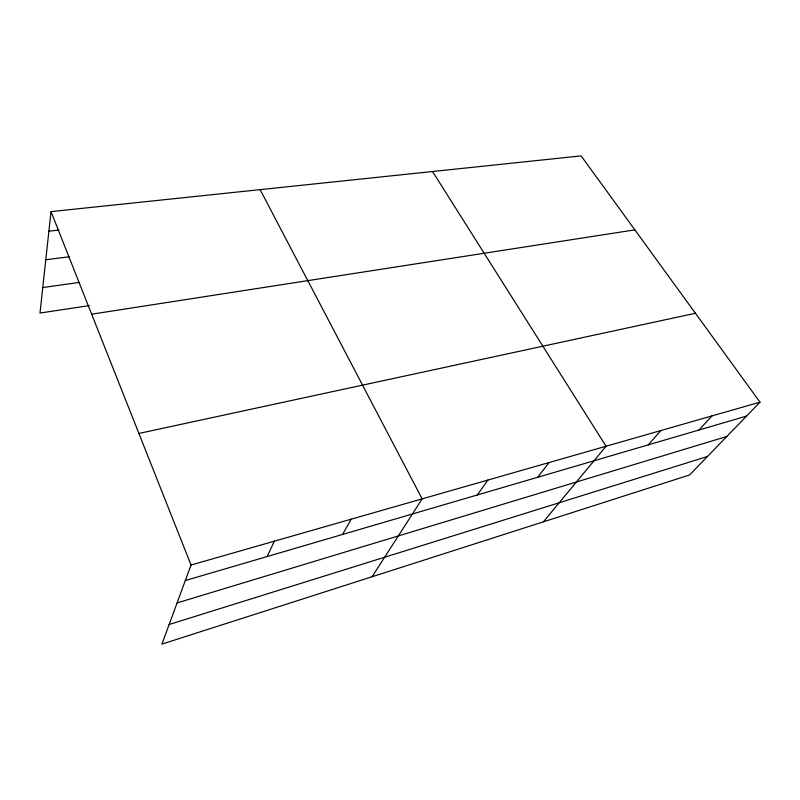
<?xml version="1.0" encoding="UTF-8"?>
<svg xmlns="http://www.w3.org/2000/svg" width="800" height="800" viewBox="0 0 800 800"><rect width="100%" height="100%" fill="white"/><g stroke="black" fill="none" stroke-linecap="round" stroke-linejoin="round"><path stroke-width="1.2" d="M51.01 211.63L191.04 565.03L161.92 644.11L689.59 474.97L760 402.17L581.13 155.89L51.01 211.63L40 313.05L89.3 305.6M267.11 556.57L274.39 541.17M342.57 534.45L351.17 519.2M372.09 576.74L422.13 498.88L260.13 189.64M477.29 494.98L487.91 480.05M537.66 477.28L549.06 462.55M543.37 521.84L606.05 446.24L432.54 171.51M648.24 444.88L660.84 430.56M698.98 430.01L712.04 415.9M169.14 624.5L707.48 456.47M177.08 602.93L726.83 436.47M185.34 580.53L746.56 416.07M191.04 565.03L760 402.17M138.9 433.45L695.42 313.26M91.65 314.2L634.86 229.87M42.77 287.53L79.34 282.43M45.79 259.74L69.15 256.77M48.89 231.19L58.81 230.06"/></g></svg>
